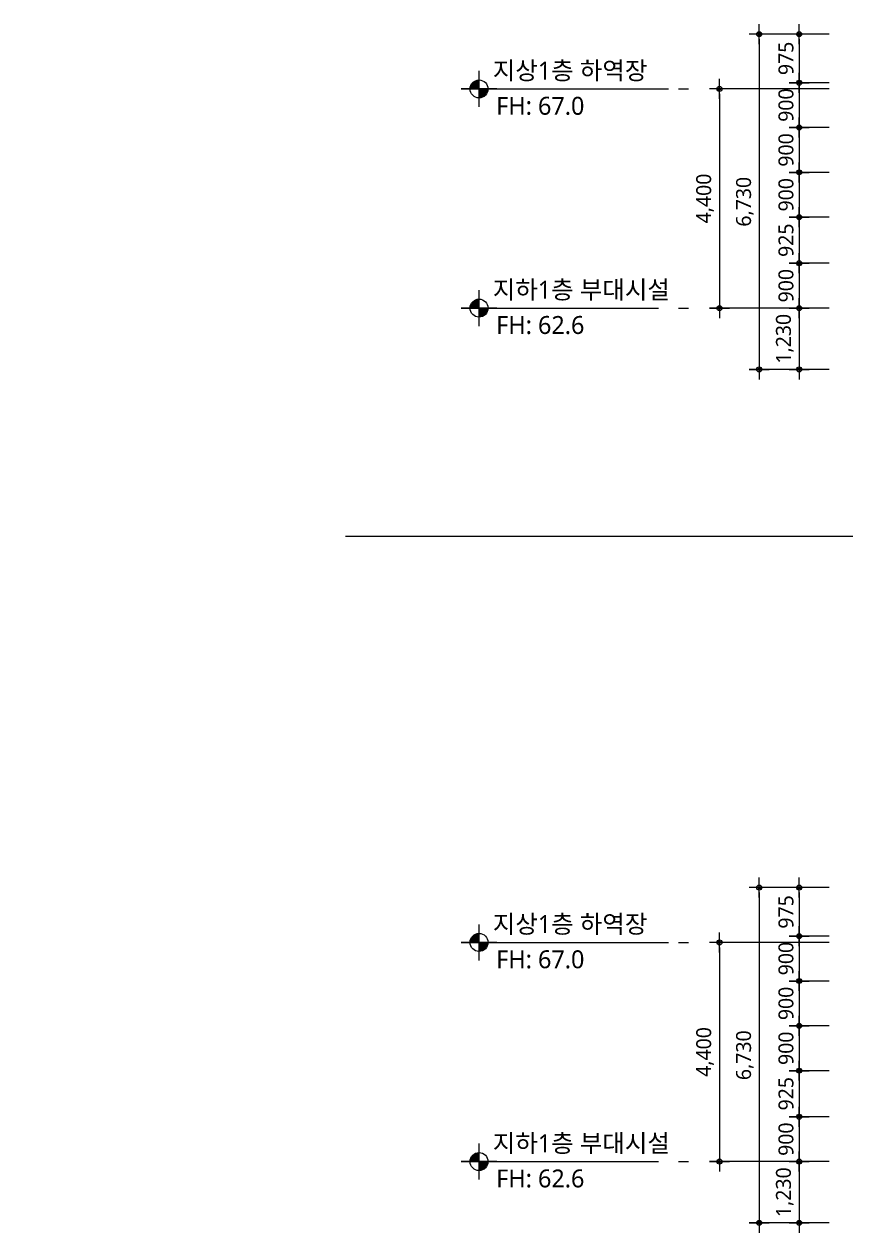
# Model space of a CAD drawing. Header units: millimetres. Extents: x 37653813 to 38677796, y 586285 to 874285.
# Drawn here: x 38593515 to 38610000, y 611672 to 635935 of the extents above; entities that cross this region are included whole.
import ezdxf
from ezdxf.xclip import XClip

# ---------------------------------------------------------------- set-up
doc = ezdxf.new("R2010")
doc.units = ezdxf.units.MM
doc.header["$LTSCALE"] = 1000
doc.header["$MEASUREMENT"] = 0
doc.header["$XCLIPFRAME"] = 0
doc.header["$PDSIZE"] = -10
doc.linetypes.add('HIDDEN', pattern=[2, 1, -1])
doc.layers.get('0').update_dxf_attribs({"linetype": 'CONTINUOUS'})
doc.layers.get('Defpoints').update_dxf_attribs({"color": 161, "linetype": 'CONTINUOUS'})
for name, color, linetype in [('BOX', 6, 'CONTINUOUS'), ('dim0', 7, 'CONTINUOUS'), ('SYM', 7, 'CONTINUOUS'), ('TEXT(AXIS)', 2, 'CONTINUOUS'), ('WIN(커튼월)_외부', 4, 'CONTINUOUS'), ('WIN(커튼월_HID)_외부', 252, 'HIDDEN'), ('WIN_3(커튼월)_외부', 252, 'HIDDEN')]:
    doc.layers.add(name, color=color, linetype=linetype)
doc.layers.add('먹-WIN(커튼월)', color=7, linetype='CONTINUOUS', true_color=0xe0f2ff)
doc.styles.add('나눔바른고딕', font='NanumBarunGothic.ttf')
doc.dimstyles.new('A1-100', dxfattribs={"dimtxt": 3, "dimasz": 1, "dimexe": 2, "dimexo": 2, "dimgap": 1, "dimtad": 1, "dimdec": 0, "dimzin": 12, "dimdsep": 46, "dimlunit": 6, "dimtxsty": '나눔바른고딕', "dimblk1": 'DIMDOT', "dimblk2": 'DIMDOT', "dimsah": 1, "dimcen": -1, "dimdle": 2, "dimclrd": 256, "dimclre": 256, "dimclrt": 3, "dimadec": 0, "dimazin": 0, "dimtfac": 1, "dimtdec": 0, "dimtix": 1, "dimtmove": 2, "dimatfit": 3, "dimldrblk": 'DIMDOT', "dimfxl": 1, "dimtvp": 1, "dimtolj": 1, "dimtzin": 12, "dimlwd": -1, "dimlwe": -1, "dimarcsym": 0})

# ---------------------------------------------------------------- blocks, each defined once
blk = doc.blocks.new('A$C19853FC8')
at = {"layer": 'SYM'}
for p, q in [((1800, 0), (1800, 3600)), ((3600, 1800), (0, 1800))]:
    blk.add_line(p, q, dxfattribs=at)
blk.add_circle((1800, 1800), 900, dxfattribs=at)
for points in [[(900, 1800), (1800, 2700), (914, 1959), (1643, 2686)], [(914, 1959), (1643, 2686), (954, 2112), (1492, 2646)], [(954, 2112), (1492, 2646), (1025, 2260), (1346, 2576)], [(1025, 2260), (1346, 2576), (1109, 2378), (1222, 2491)], [(1800, 900), (2700, 1800), (1959, 914), (2686, 1643)], [(1959, 914), (2686, 1643), (2112, 954), (2646, 1492)], [(2112, 954), (2646, 1492), (2260, 1025), (2576, 1346)], [(2260, 1025), (2576, 1346), (2378, 1109), (2491, 1222)]]:
    blk.add_solid(points, dxfattribs=at)
at = {"layer": 'SYM', "linetype": 'Continuous'}
for points in [[(1800, 2700), (1800, 1800), (900, 1800)], [(2700, 1800), (1800, 900), (1800, 1800)]]:
    blk.add_solid(points, dxfattribs=at)
blk = doc.blocks.new('A$C26893fde')
blk.add_wipeout([(8127, 7190), (174352, 7190), (174352, 460), (8127, 460)])
at = {"layer": '먹-WIN(커튼월)', "ltscale": 0.1}
h = blk.add_hatch(dxfattribs=at)
h.set_pattern_fill('DOTS', color=254, scale=3000)
h.set_pattern_definition([(0, (-37795372.14, -766752.47), (93.75, 187.5), [0, -187.5])])
h.paths.add_polyline_path([(174302, 7140), (8177, 7140), (8177, 4390), (174302, 4390)])
h = blk.add_hatch(dxfattribs=at)
h.set_pattern_fill('DOTS', color=256, scale=3000)
h.set_pattern_definition([(0, (-37795372.14, -769452.47), (93.75, 187.5), [0, -187.5])])
h.paths.add_polyline_path([(174302, 4390), (8177, 4390), (8177, 1690), (174302, 1690)])
h = blk.add_hatch(dxfattribs=at)
h.set_pattern_fill('DOTS', color=254, scale=3000)
h.set_pattern_definition([(0, (-37795372.14, -772202.47), (93.75, 187.5), [0, -187.5])])
h.paths.add_polyline_path([(174302, 1690), (8177, 1690), (8177, 510), (174302, 510)])
at = {"layer": 'WIN(커튼월)_외부', "ltscale": 1000}
for p, q in [((8127, 7190), (174352, 7190)), ((8127, 7190), (174352, 7190)), ((8177, 7140), (174302, 7140)), ((8177, 6215), (174252, 6215)), ((8177, 6215), (174252, 6215)), ((8177, 6215), (174252, 6215)), ((8177, 6215), (174252, 6215)), ((8177, 5315), (174252, 5315)), ((8177, 5315), (174252, 5315)), ((8177, 5315), (174252, 5315)), ((8177, 5315), (174252, 5315)), ((8177, 4415), (174252, 4415)), ((8177, 4415), (174252, 4415)), ((8177, 4415), (174252, 4415)), ((8177, 4415), (174252, 4415)), ((8177, 3515), (174252, 3515)), ((8177, 2590), (174252, 2590)), ((8177, 1715), (174252, 1715)), ((8177, 510), (174302, 510)), ((8127, 460), (174352, 460))]:
    blk.add_line(p, q, dxfattribs=at)
at = {"layer": 'WIN(커튼월_HID)_외부', "ltscale": 0.1}
for p, q in [((8172, 6190), (174247, 6190)), ((8177, 6240), (174252, 6240)), ((8177, 5340), (174252, 5340)), ((8172, 5290), (174247, 5290)), ((8172, 4390), (174247, 4390)), ((8177, 4440), (174252, 4440)), ((8177, 3540), (174252, 3540)), ((8177, 3490), (174252, 3490)), ((8177, 2615), (174252, 2615)), ((8177, 2565), (174252, 2565)), ((8177, 1740), (174252, 1740)), ((8177, 1690), (174252, 1690))]:
    blk.add_line(p, q, dxfattribs=at)
blk.add_lwpolyline([(61814, 3440), (63039, 3440), (63039, 2665), (61814, 2665)], close=True, dxfattribs=at)
at = {"layer": 'WIN_3(커튼월)_외부', "ltscale": 0.1}
blk.add_lwpolyline([(61814, 2665), (62427, 3440), (63039, 2665)], dxfattribs=at)
blk = doc.blocks.new('DIMDOT')
at = {"linetype": 'Continuous'}
for p, q in [((-2, 0), (2, 0)), ((0, -2), (0, 2))]:
    blk.add_line(p, q, dxfattribs=at)
for radius in [0.5, 0.25]:
    blk.add_circle((0, 0), radius, dxfattribs=at)
blk = doc.blocks.new('*D374')
at = {"layer": 'Defpoints', "color": 0, "transparency": 16777216}
for p in [(38609863, 617502), (38607463, 613102), (38609863, 613102)]:
    blk.add_point(p, dxfattribs=at)
at = {"layer": 'dim0', "transparency": 16777216}
for p, q in [((38609663, 617502), (38607263, 617502)), ((38607463, 617402), (38607463, 613202)), ((38609663, 613102), (38607263, 613102))]:
    blk.add_line(p, q, dxfattribs=at)
at = {"layer": 'dim0', "transparency": 16777216, "xscale": 100, "yscale": 100, "zscale": 100}
for p, rotation in [((38607463, 617502), 90), ((38607463, 613102), 270)]:
    blk.add_blockref('DIMDOT', p, dxfattribs=dict(at, rotation=rotation))
at = {"layer": 'dim0', "color": 3, "transparency": 16777216, "insert": (38607175, 615302), "char_height": 300, "attachment_point": 5, "rotation": 90, "style": '나눔바른고딕'}
blk.add_mtext('\\A1;4,400', dxfattribs=at)
blk = doc.blocks.new('*D381')
at = {"layer": 'Defpoints', "color": 0, "transparency": 16777216}
for p in [(38609863, 635735), (38609063, 634760), (38609863, 634760)]:
    blk.add_point(p, dxfattribs=at)
at = {"layer": 'dim0', "transparency": 16777216}
for p, q in [((38609663, 635735), (38608863, 635735)), ((38609063, 635635), (38609063, 634860)), ((38609663, 634760), (38608863, 634760))]:
    blk.add_line(p, q, dxfattribs=at)
at = {"layer": 'dim0', "transparency": 16777216, "xscale": 100, "yscale": 100, "zscale": 100}
for p, rotation in [((38609063, 635735), 90), ((38609063, 634760), 270)]:
    blk.add_blockref('DIMDOT', p, dxfattribs=dict(at, rotation=rotation))
at = {"layer": 'dim0', "color": 3, "transparency": 16777216, "insert": (38608800, 635248), "char_height": 300, "attachment_point": 5, "rotation": 90, "style": '나눔바른고딕'}
blk.add_mtext('\\A1;975', dxfattribs=at)
blk = doc.blocks.new('*D382')
at = {"layer": 'Defpoints', "color": 0, "transparency": 16777216}
for p in [(38609863, 631135), (38609063, 630235), (38609863, 630235)]:
    blk.add_point(p, dxfattribs=at)
at = {"layer": 'dim0', "transparency": 16777216}
for p, q in [((38609663, 631135), (38608863, 631135)), ((38609063, 631035), (38609063, 630335)), ((38609663, 630235), (38608863, 630235))]:
    blk.add_line(p, q, dxfattribs=at)
at = {"layer": 'dim0', "transparency": 16777216, "xscale": 100, "yscale": 100, "zscale": 100}
for p, rotation in [((38609063, 631135), 90), ((38609063, 630235), 270)]:
    blk.add_blockref('DIMDOT', p, dxfattribs=dict(at, rotation=rotation))
at = {"layer": 'dim0', "color": 3, "transparency": 16777216, "insert": (38608800, 630685), "char_height": 300, "attachment_point": 5, "rotation": 90, "style": '나눔바른고딕'}
blk.add_mtext('\\A1;900', dxfattribs=at)
blk = doc.blocks.new('*D378')
at = {"layer": 'Defpoints', "color": 0, "transparency": 16777216}
for p in [(38609863, 630235), (38609063, 629005), (38609863, 629005)]:
    blk.add_point(p, dxfattribs=at)
at = {"layer": 'dim0', "transparency": 16777216}
for p, q in [((38609663, 630235), (38608863, 630235)), ((38609063, 630135), (38609063, 629105)), ((38609663, 629005), (38608863, 629005))]:
    blk.add_line(p, q, dxfattribs=at)
at = {"layer": 'dim0', "transparency": 16777216, "xscale": 100, "yscale": 100, "zscale": 100}
for p, rotation in [((38609063, 630235), 90), ((38609063, 629005), 270)]:
    blk.add_blockref('DIMDOT', p, dxfattribs=dict(at, rotation=rotation))
at = {"layer": 'dim0', "color": 3, "transparency": 16777216, "insert": (38608775, 629620), "char_height": 300, "attachment_point": 5, "rotation": 90, "style": '나눔바른고딕'}
blk.add_mtext('\\A1;1,230', dxfattribs=at)
blk = doc.blocks.new('*D379')
at = {"layer": 'Defpoints', "color": 0, "transparency": 16777216}
for p in [(38609863, 635735), (38608263, 629005), (38609863, 629005)]:
    blk.add_point(p, dxfattribs=at)
at = {"layer": 'dim0', "transparency": 16777216}
for p, q in [((38609663, 635735), (38608063, 635735)), ((38608263, 635635), (38608263, 629105)), ((38609663, 629005), (38608063, 629005))]:
    blk.add_line(p, q, dxfattribs=at)
at = {"layer": 'dim0', "transparency": 16777216, "xscale": 100, "yscale": 100, "zscale": 100}
for p, rotation in [((38608263, 635735), 90), ((38608263, 629005), 270)]:
    blk.add_blockref('DIMDOT', p, dxfattribs=dict(at, rotation=rotation))
at = {"layer": 'dim0', "color": 3, "transparency": 16777216, "insert": (38607975, 632370), "char_height": 300, "attachment_point": 5, "rotation": 90, "style": '나눔바른고딕'}
blk.add_mtext('\\A1;6,730', dxfattribs=at)
blk = doc.blocks.new('*D380')
at = {"layer": 'Defpoints', "color": 0, "transparency": 16777216}
for p in [(38609863, 634635), (38607463, 630235), (38609863, 630235)]:
    blk.add_point(p, dxfattribs=at)
at = {"layer": 'dim0', "transparency": 16777216}
for p, q in [((38609663, 634635), (38607263, 634635)), ((38607463, 634535), (38607463, 630335)), ((38609663, 630235), (38607263, 630235))]:
    blk.add_line(p, q, dxfattribs=at)
at = {"layer": 'dim0', "transparency": 16777216, "xscale": 100, "yscale": 100, "zscale": 100}
for p, rotation in [((38607463, 634635), 90), ((38607463, 630235), 270)]:
    blk.add_blockref('DIMDOT', p, dxfattribs=dict(at, rotation=rotation))
at = {"layer": 'dim0', "color": 3, "transparency": 16777216, "insert": (38607175, 632435), "char_height": 300, "attachment_point": 5, "rotation": 90, "style": '나눔바른고딕'}
blk.add_mtext('\\A1;4,400', dxfattribs=at)
blk = doc.blocks.new('*D375')
at = {"layer": 'Defpoints', "color": 0, "transparency": 16777216}
for p in [(38609863, 632060), (38609063, 631135), (38609863, 631135)]:
    blk.add_point(p, dxfattribs=at)
at = {"layer": 'dim0', "transparency": 16777216}
for p, q in [((38609663, 632060), (38608863, 632060)), ((38609063, 631960), (38609063, 631235)), ((38609663, 631135), (38608863, 631135))]:
    blk.add_line(p, q, dxfattribs=at)
at = {"layer": 'dim0', "transparency": 16777216, "xscale": 100, "yscale": 100, "zscale": 100}
for p, rotation in [((38609063, 632060), 90), ((38609063, 631135), 270)]:
    blk.add_blockref('DIMDOT', p, dxfattribs=dict(at, rotation=rotation))
at = {"layer": 'dim0', "color": 3, "transparency": 16777216, "insert": (38608800, 631598), "char_height": 300, "attachment_point": 5, "rotation": 90, "style": '나눔바른고딕'}
blk.add_mtext('\\A1;925', dxfattribs=at)
blk = doc.blocks.new('*D376')
at = {"layer": 'Defpoints', "color": 0, "transparency": 16777216}
for p in [(38609863, 632960), (38609063, 632060), (38609863, 632060)]:
    blk.add_point(p, dxfattribs=at)
at = {"layer": 'dim0', "transparency": 16777216}
for p, q in [((38609663, 632960), (38608863, 632960)), ((38609063, 632860), (38609063, 632160)), ((38609663, 632060), (38608863, 632060))]:
    blk.add_line(p, q, dxfattribs=at)
at = {"layer": 'dim0', "transparency": 16777216, "xscale": 100, "yscale": 100, "zscale": 100}
for p, rotation in [((38609063, 632960), 90), ((38609063, 632060), 270)]:
    blk.add_blockref('DIMDOT', p, dxfattribs=dict(at, rotation=rotation))
at = {"layer": 'dim0', "color": 3, "transparency": 16777216, "insert": (38608800, 632510), "char_height": 300, "attachment_point": 5, "rotation": 90, "style": '나눔바른고딕'}
blk.add_mtext('\\A1;900', dxfattribs=at)
blk = doc.blocks.new('*D377')
at = {"layer": 'Defpoints', "color": 0, "transparency": 16777216}
for p in [(38609863, 633860), (38609063, 632960), (38609863, 632960)]:
    blk.add_point(p, dxfattribs=at)
at = {"layer": 'dim0', "transparency": 16777216}
for p, q in [((38609663, 633860), (38608863, 633860)), ((38609063, 633760), (38609063, 633060)), ((38609663, 632960), (38608863, 632960))]:
    blk.add_line(p, q, dxfattribs=at)
at = {"layer": 'dim0', "transparency": 16777216, "xscale": 100, "yscale": 100, "zscale": 100}
for p, rotation in [((38609063, 633860), 90), ((38609063, 632960), 270)]:
    blk.add_blockref('DIMDOT', p, dxfattribs=dict(at, rotation=rotation))
at = {"layer": 'dim0', "color": 3, "transparency": 16777216, "insert": (38608800, 633410), "char_height": 300, "attachment_point": 5, "rotation": 90, "style": '나눔바른고딕'}
blk.add_mtext('\\A1;900', dxfattribs=at)
blk = doc.blocks.new('*D383')
at = {"layer": 'Defpoints', "color": 0, "transparency": 16777216}
for p in [(38609863, 634760), (38609063, 633860), (38609863, 633860)]:
    blk.add_point(p, dxfattribs=at)
at = {"layer": 'dim0', "transparency": 16777216}
for p, q in [((38609663, 634760), (38608863, 634760)), ((38609063, 634660), (38609063, 633960)), ((38609663, 633860), (38608863, 633860))]:
    blk.add_line(p, q, dxfattribs=at)
at = {"layer": 'dim0', "transparency": 16777216, "xscale": 100, "yscale": 100, "zscale": 100}
for p, rotation in [((38609063, 634760), 90), ((38609063, 633860), 270)]:
    blk.add_blockref('DIMDOT', p, dxfattribs=dict(at, rotation=rotation))
at = {"layer": 'dim0', "color": 3, "transparency": 16777216, "insert": (38608800, 634310), "char_height": 300, "attachment_point": 5, "rotation": 90, "style": '나눔바른고딕'}
blk.add_mtext('\\A1;900', dxfattribs=at)
blk = doc.blocks.new('*D392')
at = {"layer": 'Defpoints', "color": 0, "transparency": 16777216}
for p in [(38609863, 618602), (38609063, 617627), (38609863, 617627)]:
    blk.add_point(p, dxfattribs=at)
at = {"layer": 'dim0', "transparency": 16777216}
for p, q in [((38609663, 618602), (38608863, 618602)), ((38609063, 618502), (38609063, 617727)), ((38609663, 617627), (38608863, 617627))]:
    blk.add_line(p, q, dxfattribs=at)
at = {"layer": 'dim0', "transparency": 16777216, "xscale": 100, "yscale": 100, "zscale": 100}
for p, rotation in [((38609063, 618602), 90), ((38609063, 617627), 270)]:
    blk.add_blockref('DIMDOT', p, dxfattribs=dict(at, rotation=rotation))
at = {"layer": 'dim0', "color": 3, "transparency": 16777216, "insert": (38608800, 618114), "char_height": 300, "attachment_point": 5, "rotation": 90, "style": '나눔바른고딕'}
blk.add_mtext('\\A1;975', dxfattribs=at)
blk = doc.blocks.new('*D393')
at = {"layer": 'Defpoints', "color": 0, "transparency": 16777216}
for p in [(38609863, 614002), (38609063, 613102), (38609863, 613102)]:
    blk.add_point(p, dxfattribs=at)
at = {"layer": 'dim0', "transparency": 16777216}
for p, q in [((38609663, 614002), (38608863, 614002)), ((38609063, 613902), (38609063, 613202)), ((38609663, 613102), (38608863, 613102))]:
    blk.add_line(p, q, dxfattribs=at)
at = {"layer": 'dim0', "transparency": 16777216, "xscale": 100, "yscale": 100, "zscale": 100}
for p, rotation in [((38609063, 614002), 90), ((38609063, 613102), 270)]:
    blk.add_blockref('DIMDOT', p, dxfattribs=dict(at, rotation=rotation))
at = {"layer": 'dim0', "color": 3, "transparency": 16777216, "insert": (38608800, 613552), "char_height": 300, "attachment_point": 5, "rotation": 90, "style": '나눔바른고딕'}
blk.add_mtext('\\A1;900', dxfattribs=at)
blk = doc.blocks.new('*D394')
at = {"layer": 'Defpoints', "color": 0, "transparency": 16777216}
for p in [(38609863, 613102), (38609063, 611872), (38609863, 611872)]:
    blk.add_point(p, dxfattribs=at)
at = {"layer": 'dim0', "transparency": 16777216}
for p, q in [((38609663, 613102), (38608863, 613102)), ((38609063, 613002), (38609063, 611972)), ((38609663, 611872), (38608863, 611872))]:
    blk.add_line(p, q, dxfattribs=at)
at = {"layer": 'dim0', "transparency": 16777216, "xscale": 100, "yscale": 100, "zscale": 100}
for p, rotation in [((38609063, 613102), 90), ((38609063, 611872), 270)]:
    blk.add_blockref('DIMDOT', p, dxfattribs=dict(at, rotation=rotation))
at = {"layer": 'dim0', "color": 3, "transparency": 16777216, "insert": (38608775, 612487), "char_height": 300, "attachment_point": 5, "rotation": 90, "style": '나눔바른고딕'}
blk.add_mtext('\\A1;1,230', dxfattribs=at)
blk = doc.blocks.new('*D395')
at = {"layer": 'Defpoints', "color": 0, "transparency": 16777216}
for p in [(38609863, 618602), (38608263, 611872), (38609863, 611872)]:
    blk.add_point(p, dxfattribs=at)
at = {"layer": 'dim0', "transparency": 16777216}
for p, q in [((38609663, 618602), (38608063, 618602)), ((38608263, 618502), (38608263, 611972)), ((38609663, 611872), (38608063, 611872))]:
    blk.add_line(p, q, dxfattribs=at)
at = {"layer": 'dim0', "transparency": 16777216, "xscale": 100, "yscale": 100, "zscale": 100}
for p, rotation in [((38608263, 618602), 90), ((38608263, 611872), 270)]:
    blk.add_blockref('DIMDOT', p, dxfattribs=dict(at, rotation=rotation))
at = {"layer": 'dim0', "color": 3, "transparency": 16777216, "insert": (38607975, 615237), "char_height": 300, "attachment_point": 5, "rotation": 90, "style": '나눔바른고딕'}
blk.add_mtext('\\A1;6,730', dxfattribs=at)
blk = doc.blocks.new('*D396')
at = {"layer": 'Defpoints', "color": 0, "transparency": 16777216}
for p in [(38609863, 614927), (38609063, 614002), (38609863, 614002)]:
    blk.add_point(p, dxfattribs=at)
at = {"layer": 'dim0', "transparency": 16777216}
for p, q in [((38609663, 614927), (38608863, 614927)), ((38609063, 614827), (38609063, 614102)), ((38609663, 614002), (38608863, 614002))]:
    blk.add_line(p, q, dxfattribs=at)
at = {"layer": 'dim0', "transparency": 16777216, "xscale": 100, "yscale": 100, "zscale": 100}
for p, rotation in [((38609063, 614927), 90), ((38609063, 614002), 270)]:
    blk.add_blockref('DIMDOT', p, dxfattribs=dict(at, rotation=rotation))
at = {"layer": 'dim0', "color": 3, "transparency": 16777216, "insert": (38608800, 614464), "char_height": 300, "attachment_point": 5, "rotation": 90, "style": '나눔바른고딕'}
blk.add_mtext('\\A1;925', dxfattribs=at)
blk = doc.blocks.new('*D397')
at = {"layer": 'Defpoints', "color": 0, "transparency": 16777216}
for p in [(38609863, 615827), (38609063, 614927), (38609863, 614927)]:
    blk.add_point(p, dxfattribs=at)
at = {"layer": 'dim0', "transparency": 16777216}
for p, q in [((38609663, 615827), (38608863, 615827)), ((38609063, 615727), (38609063, 615027)), ((38609663, 614927), (38608863, 614927))]:
    blk.add_line(p, q, dxfattribs=at)
at = {"layer": 'dim0', "transparency": 16777216, "xscale": 100, "yscale": 100, "zscale": 100}
for p, rotation in [((38609063, 615827), 90), ((38609063, 614927), 270)]:
    blk.add_blockref('DIMDOT', p, dxfattribs=dict(at, rotation=rotation))
at = {"layer": 'dim0', "color": 3, "transparency": 16777216, "insert": (38608800, 615377), "char_height": 300, "attachment_point": 5, "rotation": 90, "style": '나눔바른고딕'}
blk.add_mtext('\\A1;900', dxfattribs=at)
blk = doc.blocks.new('*D398')
at = {"layer": 'Defpoints', "color": 0, "transparency": 16777216}
for p in [(38609863, 616727), (38609063, 615827), (38609863, 615827)]:
    blk.add_point(p, dxfattribs=at)
at = {"layer": 'dim0', "transparency": 16777216}
for p, q in [((38609663, 616727), (38608863, 616727)), ((38609063, 616627), (38609063, 615927)), ((38609663, 615827), (38608863, 615827))]:
    blk.add_line(p, q, dxfattribs=at)
at = {"layer": 'dim0', "transparency": 16777216, "xscale": 100, "yscale": 100, "zscale": 100}
for p, rotation in [((38609063, 616727), 90), ((38609063, 615827), 270)]:
    blk.add_blockref('DIMDOT', p, dxfattribs=dict(at, rotation=rotation))
at = {"layer": 'dim0', "color": 3, "transparency": 16777216, "insert": (38608800, 616277), "char_height": 300, "attachment_point": 5, "rotation": 90, "style": '나눔바른고딕'}
blk.add_mtext('\\A1;900', dxfattribs=at)
blk = doc.blocks.new('*D399')
at = {"layer": 'Defpoints', "color": 0, "transparency": 16777216}
for p in [(38609863, 617627), (38609063, 616727), (38609863, 616727)]:
    blk.add_point(p, dxfattribs=at)
at = {"layer": 'dim0', "transparency": 16777216}
for p, q in [((38609663, 617627), (38608863, 617627)), ((38609063, 617527), (38609063, 616827)), ((38609663, 616727), (38608863, 616727))]:
    blk.add_line(p, q, dxfattribs=at)
at = {"layer": 'dim0', "transparency": 16777216, "xscale": 100, "yscale": 100, "zscale": 100}
for p, rotation in [((38609063, 617627), 90), ((38609063, 616727), 270)]:
    blk.add_blockref('DIMDOT', p, dxfattribs=dict(at, rotation=rotation))
at = {"layer": 'dim0', "color": 3, "transparency": 16777216, "insert": (38608800, 617177), "char_height": 300, "attachment_point": 5, "rotation": 90, "style": '나눔바른고딕'}
blk.add_mtext('\\A1;900', dxfattribs=at)

msp = doc.modelspace()

# ---------------------------------------------------------------- linework, layer by layer
at = {"layer": 'BOX'}
msp.add_line((38670963.4, 625651.7), (38599963.4, 625651.7), dxfattribs=at)
at = {"layer": 'SYM', "ltscale": 1000}
for p, q in [((38602281.4, 634635), (38606441.4, 634635)), ((38602281.4, 634635), (38606441.4, 634635)), ((38606641.4, 634635), (38606841.4, 634635)), ((38606641.4, 634635), (38606841.4, 634635)), ((38602281.4, 630235), (38606241.4, 630235)), ((38602281.4, 630235), (38606241.4, 630235)), ((38606641.4, 630235), (38606841.4, 630235)), ((38606641.4, 630235), (38606841.4, 630235)), ((38602281.4, 617501.7), (38606441.4, 617501.7)), ((38606641.4, 617501.7), (38606841.4, 617501.7)), ((38602281.4, 613101.7), (38606241.4, 613101.7)), ((38606641.4, 613101.7), (38606841.4, 613101.7))]:
    msp.add_line(p, q, dxfattribs=at)

# ---------------------------------------------------------------- block references
at = {"ltscale": 1000, "xscale": 0.2, "yscale": 0.2, "zscale": 0.2}
for p in [(38602281.4, 634275), (38602281.4, 629875), (38602281.4, 617141.7), (38602281.4, 612741.7)]:
    msp.add_blockref('A$C19853FC8', p, dxfattribs=at)
at = {"ltscale": 0.1}
ref = msp.add_blockref('A$C26893fde', (38547434.6, 611411.7), dxfattribs=at)
XClip(ref).set_block_clipping_path([(62901.9086349383, 459.9994186456), (119801.9086349458, 7709.9994186459)])

# ---------------------------------------------------------------- texts
at = {"layer": 'TEXT(AXIS)', "style": '나눔바른고딕'}
for s, p in [('지상1층 하역장', (38602917.6, 634824)), ('FH: 67.0', (38602986, 634116)), ('지하1층 부대시설', (38602917.6, 630424)), ('FH: 62.6', (38602986, 629716)), ('지상1층 하역장', (38602917.6, 617690.7)), ('FH: 67.0', (38602986, 616982.7)), ('지하1층 부대시설', (38602917.6, 613290.7)), ('FH: 62.6', (38602986, 612582.7))]:
    msp.add_text(s, height=360, dxfattribs=at).set_placement(p)

# ---------------------------------------------------------------- dimensions: what is measured, and where the dimension line sits
at = {"layer": 'dim0'}
for base, p1, p2, picture, middle in [((38608262.9, 629005), (38609862.9, 635735), (38609862.9, 629005), '*D379', (38607975, 632370)), ((38609062.9, 634760), (38609862.9, 635735), (38609862.9, 634760), '*D381', (38608800.4, 635247.5)), ((38607462.9, 630235), (38609862.9, 634635), (38609862.9, 630235), '*D380', (38607175.3, 632435)), ((38609062.9, 633860), (38609862.9, 634760), (38609862.9, 633860), '*D383', (38608799.8, 634310)), ((38609062.9, 632960), (38609862.9, 633860), (38609862.9, 632960), '*D377', (38608799.8, 633410)), ((38609062.9, 632060), (38609862.9, 632960), (38609862.9, 632060), '*D376', (38608799.8, 632510)), ((38609062.9, 631135), (38609862.9, 632060), (38609862.9, 631135), '*D375', (38608800.4, 631597.5)), ((38609062.9, 630235), (38609862.9, 631135), (38609862.9, 630235), '*D382', (38608799.8, 630685)), ((38609062.9, 629005), (38609862.9, 630235), (38609862.9, 629005), '*D378', (38608775, 629620)), ((38608262.9, 611871.7), (38609862.9, 618601.7), (38609862.9, 611871.7), '*D395', (38607975, 615236.7)), ((38609062.9, 617626.7), (38609862.9, 618601.7), (38609862.9, 617626.7), '*D392', (38608800.4, 618114.2)), ((38609062.9, 616726.7), (38609862.9, 617626.7), (38609862.9, 616726.7), '*D399', (38608799.8, 617176.7)), ((38607462.9, 613101.7), (38609862.9, 617501.7), (38609862.9, 613101.7), '*D374', (38607175.3, 615301.7)), ((38609062.9, 615826.7), (38609862.9, 616726.7), (38609862.9, 615826.7), '*D398', (38608799.8, 616276.7)), ((38609062.9, 614926.7), (38609862.9, 615826.7), (38609862.9, 614926.7), '*D397', (38608799.8, 615376.7)), ((38609062.9, 614001.7), (38609862.9, 614926.7), (38609862.9, 614001.7), '*D396', (38608800.4, 614464.2)), ((38609062.9, 613101.7), (38609862.9, 614001.7), (38609862.9, 613101.7), '*D393', (38608799.8, 613551.7)), ((38609062.9, 611871.7), (38609862.9, 613101.7), (38609862.9, 611871.7), '*D394', (38608775, 612486.7))]:
    dim = msp.add_linear_dim(base=base, p1=p1, p2=p2, angle=270, dimstyle='A1-100', override={"dimscale": 100}, dxfattribs=at)
    dim.commit()
    dim.dimension.update_dxf_attribs({"geometry": picture, "text_midpoint": middle})

doc.saveas('drawing.dxf')
